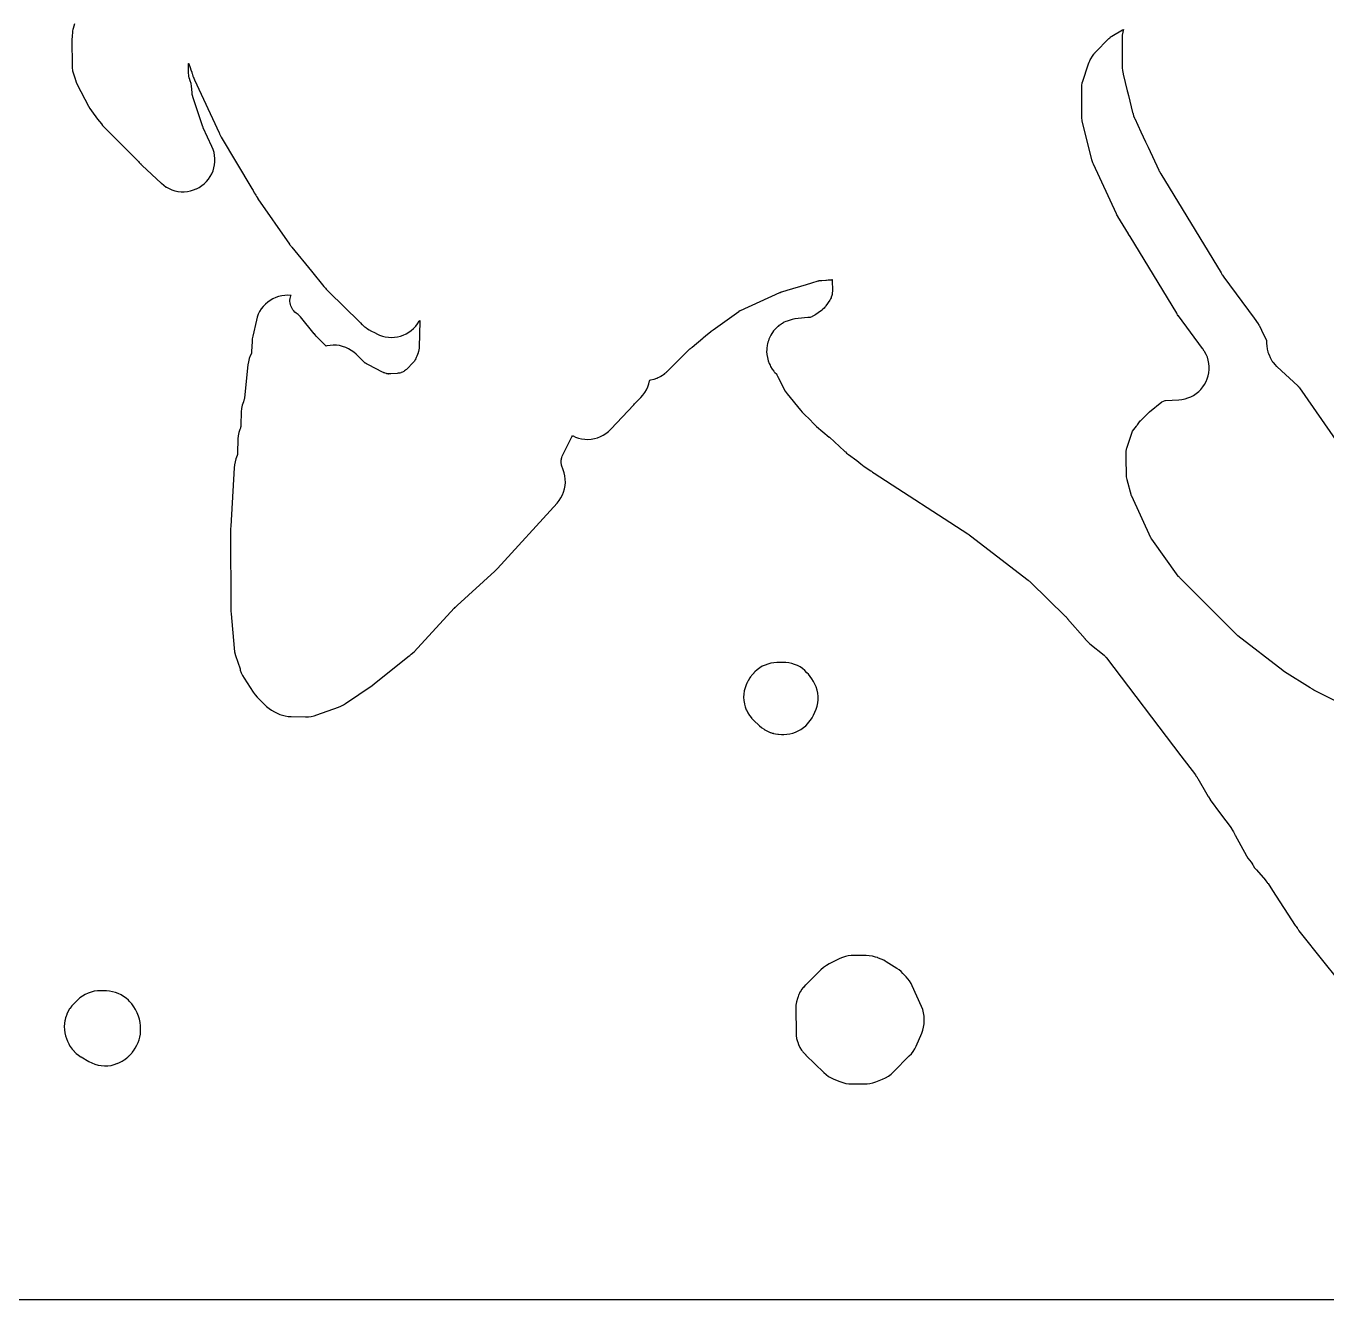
# Model space of a CAD drawing. Header units: millimetres. Extents: x 0 to 300, y 0 to 300.
# Drawn here: x 123.3 to 225.4, y 0 to 99.9 of the extents above; entities that cross this region are included whole.
import ezdxf

# ---------------------------------------------------------------- set-up
doc = ezdxf.new("R2010")
doc.units = ezdxf.units.MM
doc.layers.add('CUT', color=7, linetype='CONTINUOUS')

msp = doc.modelspace()

# ---------------------------------------------------------------- linework, layer by layer
at = {"layer": 'CUT'}
for points in [[(299.96, 299.94), (299.96, 0.06), (299.96, 0.05), (299.96, 0.02), (299.96, 0.01), (299.95, 0), (299.94, 0), (299.91, 0), (299.9, 0), (0.06, 0), (0.05, 0), (0.02, 0), (0.01, 0), (0.01, 0.01), (0, 0.01), (0, 0.02), (0, 0.05), (0, 0.06), (0, 299.94)], [(127.12, 100.1), (127.06, 99.91), (127.01, 99.72), (126.99, 99.66), (126.97, 99.53), (126.97, 99.52), (126.97, 99.51), (126.96, 99.49), (126.95, 99.44), (126.95, 99.41), (126.92, 99.16), (126.92, 99.05), (126.91, 98.92), (126.9, 98.71), (126.92, 96.93), (126.92, 96.92), (126.92, 96.9), (126.93, 96.67), (126.97, 96.41), (127.04, 96.17), (127.16, 95.79), (127.17, 95.75), (127.19, 95.69), (127.25, 95.51), (127.33, 95.34), (128.2, 93.64), (128.31, 93.45), (128.44, 93.26), (128.93, 92.62), (128.95, 92.59), (129.05, 92.46), (129.07, 92.42), (129.23, 92.25), (129.24, 92.24), (129.32, 92.13), (129.48, 91.95), (129.52, 91.92), (132.13, 89.29), (132.2, 89.22), (132.26, 89.15), (132.31, 89.11), (132.32, 89.1), (132.32, 89.09), (132.37, 89.04), (132.42, 88.99), (132.43, 88.98), (133.92, 87.59), (133.93, 87.59), (134.11, 87.43), (134.12, 87.43), (134.31, 87.29), (134.32, 87.29), (134.53, 87.17), (134.54, 87.17), (134.76, 87.08), (134.99, 87), (135, 87), (135.23, 86.95), (135.24, 86.95), (135.48, 86.92), (135.72, 86.92), (135.73, 86.92), (135.97, 86.94), (136.21, 86.99), (136.44, 87.06), (136.45, 87.06), (136.67, 87.15), (136.68, 87.15), (136.89, 87.26), (137.1, 87.4), (137.29, 87.55), (137.46, 87.72), (137.47, 87.72), (137.62, 87.91), (137.76, 88.11), (137.88, 88.33), (137.98, 88.55), (137.98, 88.56), (138.05, 88.79), (138.1, 89.03), (138.13, 89.27), (138.13, 89.28), (138.13, 89.52), (138.11, 89.77), (138.06, 90.01), (137.99, 90.24), (137.9, 90.47), (137.22, 91.94), (137.2, 91.99), (137.18, 92.02), (137.16, 92.1), (136.4, 94.37), (136.4, 94.39), (136.35, 94.54), (136.35, 94.55), (136.35, 94.57), (136.35, 94.63), (136.34, 94.68), (136.33, 94.97), (136.3, 95.19), (136.26, 95.41), (136.2, 95.63), (136.13, 95.81), (136.11, 95.84), (136.11, 95.87), (136.1, 95.88), (136.09, 95.94), (136.08, 96.04), (136.08, 96.09), (136.07, 96.2), (136.07, 96.97), (136.07, 96.99), (136.08, 96.97), (136.09, 96.96), (136.19, 96.66), (136.25, 96.48), (136.31, 96.3), (136.32, 96.26), (136.34, 96.19), (136.37, 96.1), (136.39, 96.05), (136.41, 95.98), (136.42, 95.97), (136.42, 95.96), (136.42, 95.95), (136.52, 95.69), (138.46, 91.53), (138.49, 91.48), (138.49, 91.47), (138.49, 91.46), (138.52, 91.4), (138.54, 91.36), (138.63, 91.2), (141.02, 87.17), (141.12, 87.01), (141.22, 86.83), (141.28, 86.74), (141.33, 86.66), (141.4, 86.54), (141.41, 86.52), (141.5, 86.38), (141.51, 86.37), (143.98, 82.81), (143.99, 82.79), (144.04, 82.72), (144.05, 82.71), (144.08, 82.68), (144.12, 82.63), (144.13, 82.61), (144.16, 82.57), (145.7, 80.69), (146.68, 79.49), (146.75, 79.41), (146.77, 79.39), (146.8, 79.36), (146.85, 79.29), (146.86, 79.29), (148.49, 77.68), (149.26, 76.92), (149.54, 76.64), (149.66, 76.52), (149.68, 76.5), (149.76, 76.43), (149.85, 76.35), (149.87, 76.33), (149.88, 76.33), (149.89, 76.32), (149.96, 76.27), (149.99, 76.25), (150, 76.24), (150.02, 76.23), (150.06, 76.2), (150.07, 76.19), (150.09, 76.17), (150.22, 76.1), (150.28, 76.07), (150.29, 76.06), (150.3, 76.05), (150.32, 76.04), (150.47, 75.97), (150.59, 75.91), (150.75, 75.83), (150.78, 75.81), (150.83, 75.78), (151.05, 75.68), (151.27, 75.6), (151.5, 75.55), (151.74, 75.51), (151.98, 75.5), (152.22, 75.51), (152.45, 75.55), (152.69, 75.6), (152.91, 75.68), (153.13, 75.78), (153.34, 75.9), (153.53, 76.04), (153.71, 76.2), (153.88, 76.37), (154.02, 76.56), (154.15, 76.76), (154.2, 76.83), (154.2, 76.77), (154.15, 74.74), (154.15, 74.68), (154.15, 74.65), (154.15, 74.6), (154.13, 74.54), (154.09, 74.37), (154.08, 74.35), (154.07, 74.29), (153.97, 74.02), (153.93, 73.91), (153.9, 73.84), (153.87, 73.78), (153.86, 73.75), (153.84, 73.73), (153.82, 73.7), (153.79, 73.64), (153.77, 73.62), (153.76, 73.6), (153.74, 73.58), (153.73, 73.57), (153.68, 73.52), (153.66, 73.5), (153.22, 73.04), (153.15, 72.98), (153.12, 72.95), (153.09, 72.93), (153.01, 72.87), (152.96, 72.83), (152.94, 72.82), (152.9, 72.8), (152.89, 72.8), (152.84, 72.77), (152.75, 72.74), (152.72, 72.73), (152.63, 72.7), (152.62, 72.7), (152.55, 72.68), (152.5, 72.68), (152.44, 72.67), (151.92, 72.63), (151.83, 72.63), (151.72, 72.64), (151.74, 72.63), (151.63, 72.65), (151.62, 72.65), (151.58, 72.66), (151.49, 72.69), (151.43, 72.71), (151.38, 72.73), (151.36, 72.74), (151.28, 72.78), (150.17, 73.34), (150.08, 73.39), (150.03, 73.42), (149.95, 73.47), (149.93, 73.49), (149.84, 73.56), (149.82, 73.58), (149.76, 73.63), (149.21, 74.17), (149.03, 74.34), (148.83, 74.48), (148.61, 74.61), (148.39, 74.71), (148.15, 74.79), (147.91, 74.85), (147.66, 74.88), (147.41, 74.89), (147.17, 74.87), (146.92, 74.83), (146.86, 74.81), (146.18, 75.49), (146.12, 75.55), (146.07, 75.6), (145.99, 75.69), (145.93, 75.77), (145.91, 75.79), (144.85, 77.1), (144.75, 77.21), (144.66, 77.29), (144.5, 77.41), (144.41, 77.48), (144.33, 77.57), (144.25, 77.66), (144.19, 77.76), (144.13, 77.86), (144.09, 77.97), (144.06, 78.08), (144.03, 78.2), (144.02, 78.31), (144.02, 78.43), (144.03, 78.55), (144.06, 78.66), (144.09, 78.77), (144.1, 78.79), (144.09, 78.79), (143.85, 78.8), (143.61, 78.79), (143.37, 78.76), (143.13, 78.7), (142.9, 78.62), (142.68, 78.52), (142.47, 78.4), (142.27, 78.26), (142.09, 78.1), (141.92, 77.92), (141.77, 77.73), (141.64, 77.53), (141.53, 77.31), (141.45, 77.08), (141.38, 76.85), (141.1, 75.6), (141.06, 75.39), (141.04, 75.18), (141, 74.4), (141, 74.27), (141, 74.26), (141, 74.25), (140.99, 74.23), (140.9, 74.06), (140.82, 73.83), (140.76, 73.59), (140.72, 73.35), (140.45, 70.75), (140.43, 70.63), (140.41, 70.58), (140.36, 70.45), (140.28, 70.19), (140.22, 69.92), (140.2, 69.65), (140.17, 68.62), (140.17, 68.59), (140.17, 68.56), (140.17, 68.55), (140.16, 68.5), (140.14, 68.43), (140.13, 68.39), (140.08, 68.28), (140.01, 68.04), (139.96, 67.79), (139.94, 67.54), (139.9, 66.43), (139.9, 66.38), (139.9, 66.34), (139.9, 66.33), (139.9, 66.32), (139.89, 66.29), (139.89, 66.28), (139.88, 66.25), (139.88, 66.24), (139.78, 65.97), (139.71, 65.74), (139.66, 65.51), (139.63, 65.27), (139.37, 60.7), (139.36, 60.49), (139.39, 54.05), (139.39, 54.02), (139.4, 53.81), (139.63, 51.13), (139.67, 50.84), (139.75, 50.56), (140.1, 49.5), (140.12, 49.41), (140.2, 49.18), (140.3, 48.97), (140.42, 48.76), (141.12, 47.68), (141.28, 47.47), (141.45, 47.27), (141.46, 47.26), (141.5, 47.22), (142.19, 46.56), (142.38, 46.4), (142.58, 46.26), (142.8, 46.13), (143.02, 46.02), (143.23, 45.93), (143.44, 45.86), (143.65, 45.81), (143.87, 45.77), (144.1, 45.76), (145.24, 45.74), (145.46, 45.75), (145.69, 45.77), (145.91, 45.82), (146.12, 45.89), (147.82, 46.5), (148.02, 46.58), (148.21, 46.67), (148.38, 46.78), (150.47, 48.2), (150.63, 48.32), (153.27, 50.44), (153.3, 50.46), (153.42, 50.55), (153.44, 50.57), (153.53, 50.64), (153.75, 50.84), (156.89, 54.25), (156.91, 54.27), (156.92, 54.27), (156.99, 54.33), (157.01, 54.35), (157.09, 54.42), (157.13, 54.46), (160.08, 57.17), (160.16, 57.24), (160.22, 57.3), (160.3, 57.38), (164.98, 62.5), (165.14, 62.7), (165.28, 62.91), (165.4, 63.14), (165.49, 63.37), (165.56, 63.62), (165.61, 63.87), (165.63, 64.12), (165.62, 64.38), (165.59, 64.63), (165.53, 64.88), (165.45, 65.12), (165.39, 65.27), (165.37, 65.31), (165.34, 65.39), (165.34, 65.41), (165.32, 65.47), (165.32, 65.49), (165.32, 65.52), (165.3, 65.66), (165.29, 65.72), (165.29, 65.77), (165.3, 65.88), (165.31, 65.95), (165.32, 65.98), (165.32, 65.99), (165.35, 66.09), (165.38, 66.18), (165.4, 66.23), (165.41, 66.24), (166.14, 67.7), (166.18, 67.78), (166.18, 67.79), (166.19, 67.79), (166.2, 67.79), (166.23, 67.77), (166.42, 67.68), (166.66, 67.6), (166.9, 67.54), (167.15, 67.51), (167.4, 67.5), (167.65, 67.52), (167.9, 67.56), (168.14, 67.63), (168.38, 67.72), (168.6, 67.83), (168.81, 67.96), (169.01, 68.12), (169.19, 68.29), (170.99, 70.22), (171.04, 70.28), (171.06, 70.3), (171.55, 70.79), (171.71, 70.98), (171.86, 71.18), (171.99, 71.39), (172.09, 71.61), (172.18, 71.85), (172.23, 72.09), (172.24, 72.14), (172.34, 72.16), (172.57, 72.22), (172.59, 72.23), (172.8, 72.3), (172.81, 72.3), (172.82, 72.31), (172.83, 72.31), (172.85, 72.32), (172.86, 72.32), (172.88, 72.33), (172.9, 72.34), (173.03, 72.4), (173.03, 72.41), (173.04, 72.41), (173.06, 72.42), (173.08, 72.43), (173.09, 72.44), (173.11, 72.45), (173.24, 72.53), (173.25, 72.54), (173.26, 72.54), (173.29, 72.56), (173.33, 72.59), (173.44, 72.67), (173.44, 72.68), (173.45, 72.68), (173.49, 72.72), (173.52, 72.75), (173.53, 72.75), (173.62, 72.83), (173.62, 72.84), (173.63, 72.85), (175.34, 74.55), (175.39, 74.59), (175.4, 74.6), (175.41, 74.61), (175.43, 74.62), (175.43, 74.63), (175.44, 74.63), (175.45, 74.64), (175.46, 74.65), (175.47, 74.66), (175.51, 74.69), (175.56, 74.72), (176.4, 75.43), (176.47, 75.49), (176.61, 75.61), (177.03, 75.96), (177.06, 75.98), (177.07, 75.98), (177.08, 75.99), (177.1, 76.01), (177.11, 76.02), (177.12, 76.02), (177.13, 76.03), (177.14, 76.04), (177.22, 76.09), (179.24, 77.54), (179.25, 77.55), (179.26, 77.56), (179.27, 77.57), (179.28, 77.57), (179.29, 77.58), (179.3, 77.59), (179.32, 77.6), (179.35, 77.61), (179.37, 77.62), (182.45, 79.02), (182.46, 79.02), (182.49, 79.03), (182.51, 79.04), (182.52, 79.05), (182.53, 79.05), (182.54, 79.05), (182.55, 79.06), (182.57, 79.07), (182.59, 79.07), (182.62, 79.08), (183.02, 79.2), (184.54, 79.66), (184.95, 79.78), (185.45, 79.93), (185.46, 79.93), (185.47, 79.94), (185.48, 79.94), (185.49, 79.94), (185.5, 79.94), (185.51, 79.94), (185.51, 79.95), (185.52, 79.95), (185.55, 79.95), (185.56, 79.95), (185.58, 79.95), (185.67, 79.95), (185.68, 79.95), (185.73, 79.96), (185.75, 79.96), (186.05, 79.98), (186.12, 79.99), (186.23, 80), (186.24, 80), (186.52, 80.02), (186.53, 80.03), (186.54, 80.03), (186.55, 80.03), (186.56, 80.02), (186.56, 80.01), (186.56, 80), (186.57, 79.13), (186.56, 78.99), (186.56, 78.9), (186.55, 78.85), (186.53, 78.79), (186.54, 78.79), (186.49, 78.66), (186.48, 78.63), (186.47, 78.6), (186.43, 78.53), (186.37, 78.42), (186.07, 77.97), (186.04, 77.92), (185.99, 77.86), (185.94, 77.8), (185.93, 77.78), (185.92, 77.78), (185.81, 77.69), (185.76, 77.64), (185.64, 77.55), (185.27, 77.29), (185.19, 77.24), (185.15, 77.22), (185.1, 77.19), (185.04, 77.16), (184.99, 77.13), (184.95, 77.12), (184.89, 77.09), (184.88, 77.09), (184.83, 77.07), (184.82, 77.07), (184.8, 77.07), (184.77, 77.06), (184.74, 77.06), (184.64, 77.05), (183.9, 76.99), (183.66, 76.96), (183.62, 76.95), (183.43, 76.91), (183.25, 76.86), (183.02, 76.78), (182.93, 76.74), (182.79, 76.68), (182.72, 76.64), (182.7, 76.63), (182.67, 76.61), (182.66, 76.6), (182.65, 76.6), (182.58, 76.56), (182.57, 76.55), (182.56, 76.54), (182.53, 76.52), (182.49, 76.5), (182.46, 76.47), (182.44, 76.46), (182.42, 76.45), (182.38, 76.42), (182.31, 76.36), (182.3, 76.35), (182.28, 76.33), (182.26, 76.32), (182.2, 76.26), (182.16, 76.22), (182.12, 76.18), (182.03, 76.08), (181.95, 76), (181.88, 75.89), (181.81, 75.8), (181.75, 75.68), (181.69, 75.58), (181.64, 75.47), (181.59, 75.36), (181.55, 75.24), (181.51, 75.13), (181.48, 75), (181.45, 74.89), (181.42, 74.64), (181.42, 74.52), (181.41, 74.4), (181.43, 74.15), (181.47, 73.91), (181.53, 73.67), (181.62, 73.44), (181.68, 73.33), (181.69, 73.31), (181.73, 73.22), (181.86, 73.01), (181.98, 72.86), (182.01, 72.81), (182.07, 72.74), (182.18, 72.63), (182.18, 72.62), (182.19, 72.61), (182.19, 72.6), (182.2, 72.6), (182.21, 72.59), (182.22, 72.58), (182.22, 72.57), (182.27, 72.47), (182.29, 72.44), (182.3, 72.41), (182.32, 72.38), (182.74, 71.52), (182.87, 71.29), (183.03, 71.08), (184.07, 69.78), (184.19, 69.63), (184.33, 69.5), (184.83, 69.04), (185.07, 68.77), (185.33, 68.52), (186.32, 67.68), (186.33, 67.67), (186.34, 67.66), (187.52, 66.58), (187.54, 66.56), (187.6, 66.51), (187.68, 66.43), (187.83, 66.32), (188.48, 65.84), (188.8, 65.57), (189.06, 65.37), (189.59, 65.03), (189.63, 65), (189.72, 64.93), (189.84, 64.84), (197.19, 60.09), (197.23, 60.06), (197.27, 60.04), (197.28, 60.03), (197.3, 60.01), (197.31, 60.01), (197.42, 59.94), (201.94, 56.45), (201.96, 56.43), (201.99, 56.41), (202.03, 56.37), (202.11, 56.31), (204.86, 53.62), (204.87, 53.62), (204.91, 53.57), (204.95, 53.53), (204.95, 53.52), (205.01, 53.44), (205.02, 53.43), (206.4, 51.85), (206.41, 51.83), (206.53, 51.7), (206.56, 51.67), (206.58, 51.65), (206.59, 51.64), (206.78, 51.47), (207.9, 50.57), (207.93, 50.55), (207.95, 50.53), (207.95, 50.52), (207.98, 50.48), (207.99, 50.47), (208.02, 50.43), (208.04, 50.41), (208.05, 50.39), (208.08, 50.36), (213.92, 42.68), (215.06, 41.18), (215.1, 41.12), (215.18, 41.01), (215.2, 40.97), (215.22, 40.94), (215.24, 40.91), (215.95, 39.67), (216.06, 39.48), (216.07, 39.45), (216.21, 39.25), (216.21, 39.24), (217.03, 38.13), (217.85, 37.02), (217.85, 37.01), (217.91, 36.92), (217.92, 36.91), (217.93, 36.89), (217.94, 36.88), (218.03, 36.73), (218.12, 36.57), (218.15, 36.52), (218.16, 36.49), (218.18, 36.46), (219.07, 34.84), (219.18, 34.66), (219.3, 34.5), (219.42, 34.35), (219.43, 34.34), (219.44, 34.33), (219.47, 34.27), (219.48, 34.25), (219.56, 34.12), (219.59, 34.07), (219.7, 33.89), (219.84, 33.73), (220.55, 32.92), (220.56, 32.9), (220.58, 32.88), (220.66, 32.78), (220.67, 32.77), (220.68, 32.76), (220.69, 32.75), (220.69, 32.74), (220.72, 32.7), (220.75, 32.66), (221.1, 32.12), (222.88, 29.38), (222.93, 29.32), (223.03, 29.18), (223.05, 29.15), (223.06, 29.14), (223.08, 29.11), (223.18, 28.96), (225.14, 26.49), (226.1, 25.28)], [(230.79, 44.62), (224.35, 47.83), (224.27, 47.88), (224.23, 47.9), (224.06, 48), (222.05, 49.27), (221.95, 49.34), (221.92, 49.37), (218.38, 52.1), (218.34, 52.13), (213.82, 56.65), (213.8, 56.68), (213.76, 56.72), (213.75, 56.72), (213.74, 56.73), (213.73, 56.74), (213.73, 56.75), (213.71, 56.77), (213.71, 56.78), (211.64, 59.66), (211.63, 59.67), (211.62, 59.68), (211.6, 59.71), (211.59, 59.73), (211.59, 59.74), (211.58, 59.75), (211.57, 59.77), (210.06, 63.04), (210.05, 63.06), (210.05, 63.07), (209.71, 64.33), (209.71, 64.34), (209.66, 64.57), (209.66, 64.59), (209.66, 64.62), (209.61, 66.1), (209.61, 66.48), (209.62, 66.57), (209.68, 66.84), (209.69, 66.86), (209.7, 66.88), (210.13, 68.14), (210.42, 68.53), (210.46, 68.58), (210.5, 68.64), (210.73, 68.95), (210.74, 68.96), (211.44, 69.65), (212.43, 70.44), (212.69, 70.55), (212.72, 70.55), (213.75, 70.6), (214, 70.63), (214.24, 70.67), (214.47, 70.75), (214.7, 70.84), (214.91, 70.95), (215.12, 71.09), (215.31, 71.25), (215.48, 71.42), (215.64, 71.61), (215.77, 71.81), (215.89, 72.03), (215.98, 72.25), (216.05, 72.49), (216.1, 72.73), (216.13, 72.97), (216.13, 73.22), (216.1, 73.46), (216.06, 73.7), (215.99, 73.94), (215.89, 74.16), (215.78, 74.38), (215.75, 74.42), (215.64, 74.59), (215.61, 74.63), (213.72, 77.19), (213.71, 77.2), (213.66, 77.28), (213.63, 77.33), (213.62, 77.34), (213.62, 77.35), (213.6, 77.38), (213.59, 77.4), (209.93, 83.4), (209.81, 83.6), (209.81, 83.61), (208.96, 84.99), (208.96, 85), (208.93, 85.04), (208.9, 85.1), (208.86, 85.18), (207.05, 89.08), (207.01, 89.18), (207, 89.2), (206.98, 89.26), (206.95, 89.35), (206.93, 89.42), (206.92, 89.45), (206.18, 92.45), (206.18, 92.46), (206.17, 92.47), (206.17, 92.48), (206.16, 92.57), (206.15, 92.67), (206.15, 92.7), (206.15, 92.71), (206.14, 95.08), (206.15, 95.19), (206.15, 95.26), (206.15, 95.28), (206.15, 95.31), (206.17, 95.4), (206.17, 95.44), (206.18, 95.46), (206.18, 95.48), (206.2, 95.52), (206.67, 96.96), (206.71, 97.09), (206.76, 97.18), (206.77, 97.2), (206.8, 97.26), (207.03, 97.63), (207.04, 97.64), (207.08, 97.7), (207.1, 97.74), (207.14, 97.78), (207.14, 97.79), (207.18, 97.82), (207.19, 97.84), (208.27, 98.94), (208.33, 99), (208.36, 99.03), (208.38, 99.04), (208.4, 99.06), (208.46, 99.09), (208.5, 99.12), (209.33, 99.61), (209.4, 99.64), (209.35, 99.46), (209.35, 99.44), (209.31, 99.2), (209.31, 99.18), (209.3, 98.93), (209.31, 96.77), (209.31, 96.75), (209.31, 96.73), (209.31, 96.68), (209.32, 96.63), (209.32, 96.62), (209.33, 96.47), (209.33, 96.44), (209.38, 96.18), (209.38, 96.17), (209.38, 96.14), (209.7, 94.85), (209.73, 94.75), (209.8, 94.47), (210.13, 93.15), (210.14, 93.11), (210.16, 93.04), (210.17, 93.01), (210.18, 92.98), (210.19, 92.92), (210.2, 92.9), (210.21, 92.89), (210.21, 92.88), (210.28, 92.7), (210.3, 92.66), (210.78, 91.62), (211.15, 90.84), (211.35, 90.41), (212.18, 88.62), (212.18, 88.61), (212.19, 88.59), (212.22, 88.53), (212.24, 88.5), (212.25, 88.49), (212.27, 88.45), (212.27, 88.44), (212.28, 88.42), (212.29, 88.41), (212.31, 88.37), (212.32, 88.35), (212.33, 88.34), (217.07, 80.57), (217.1, 80.51), (217.12, 80.47), (217.14, 80.44), (217.16, 80.41), (217.17, 80.39), (217.28, 80.23), (217.29, 80.22), (219.66, 77), (219.98, 76.57), (219.98, 76.56), (219.99, 76.55), (219.99, 76.54), (220, 76.53), (220.01, 76.52), (220.02, 76.5), (220.02, 76.49), (220.03, 76.48), (220.04, 76.47), (220.07, 76.41), (220.24, 76.07), (220.59, 75.36), (220.59, 75.35), (220.6, 75.33), (220.61, 75.31), (220.62, 75.28), (220.63, 75.27), (220.63, 75.26), (220.63, 75.25), (220.63, 75.24), (220.63, 75.22), (220.64, 75.02), (220.66, 74.84), (220.66, 74.8), (220.69, 74.6), (220.69, 74.58), (220.74, 74.37), (220.74, 74.35), (220.78, 74.23), (220.8, 74.19), (220.81, 74.17), (220.81, 74.16), (220.81, 74.15), (220.82, 74.13), (220.83, 74.12), (220.91, 73.93), (220.91, 73.92), (221.02, 73.72), (221.06, 73.66), (221.08, 73.64), (221.09, 73.62), (221.11, 73.59), (221.15, 73.53), (221.3, 73.35), (221.3, 73.34), (221.39, 73.25), (221.41, 73.23), (221.43, 73.22), (221.46, 73.19), (221.47, 73.18), (223.1, 71.69), (223.1, 71.68), (223.12, 71.67), (223.13, 71.66), (223.13, 71.65), (223.14, 71.64), (223.18, 71.6), (223.19, 71.58), (223.22, 71.54), (228.87, 63.42)]]:
    msp.add_lwpolyline(points, dxfattribs=at)
for points in [[(179.68, 46.74), (179.73, 46.52), (179.82, 46.29), (179.83, 46.28), (179.93, 46.06), (180.07, 45.85), (180.22, 45.66), (180.23, 45.65), (180.24, 45.64), (180.39, 45.48), (180.4, 45.46), (180.84, 45.05), (180.86, 45.03), (181.02, 44.9), (181.04, 44.88), (181.22, 44.76), (181.23, 44.75), (181.37, 44.67), (181.42, 44.64), (181.43, 44.63), (181.44, 44.63), (181.64, 44.54), (181.65, 44.53), (181.68, 44.52), (181.71, 44.52), (181.73, 44.51), (181.79, 44.49), (181.86, 44.46), (181.87, 44.46), (181.91, 44.45), (181.92, 44.45), (181.96, 44.44), (181.97, 44.44), (182.1, 44.4), (182.3, 44.37), (182.33, 44.37), (182.34, 44.37), (182.57, 44.36), (182.76, 44.36), (183, 44.37), (183.23, 44.4), (183.46, 44.46), (183.68, 44.54), (183.9, 44.63), (184.1, 44.75), (184.3, 44.89), (184.48, 45.04), (184.64, 45.21), (184.71, 45.29), (184.85, 45.47), (184.98, 45.66), (185.08, 45.86), (185.2, 46.11), (185.3, 46.34), (185.38, 46.58), (185.42, 46.83), (185.45, 47.08), (185.45, 47.34), (185.42, 47.59), (185.37, 47.84), (185.29, 48.08), (185.19, 48.31), (185.09, 48.51), (184.97, 48.71), (184.84, 48.9), (184.69, 49.08), (184.58, 49.2), (184.42, 49.37), (184.23, 49.52), (184.04, 49.65), (183.83, 49.76), (183.61, 49.85), (183.39, 49.92), (183.16, 49.97), (182.92, 50), (182.69, 50.01), (182.22, 50), (181.98, 49.98), (181.74, 49.94), (181.51, 49.88), (181.29, 49.8), (181.07, 49.7), (180.87, 49.57), (180.68, 49.43), (180.5, 49.27), (180.41, 49.18), (180.4, 49.17), (180.32, 49.08), (180.24, 48.99), (180.23, 48.98), (180.2, 48.93), (180.19, 48.92), (180.17, 48.9), (180.16, 48.88), (180.1, 48.8), (180.08, 48.76), (179.98, 48.6), (179.97, 48.58), (179.96, 48.56), (179.94, 48.53), (179.92, 48.49), (179.88, 48.41), (179.87, 48.39), (179.81, 48.26), (179.72, 48.02), (179.66, 47.77), (179.62, 47.52), (179.61, 47.27), (179.62, 47.02), (179.67, 46.77)], [(184.48, 19.23), (184.5, 19.21), (185.91, 17.84), (186.09, 17.68), (186.28, 17.54), (186.48, 17.42), (186.7, 17.32), (187.16, 17.13), (187.39, 17.05), (187.62, 16.99), (187.87, 16.95), (188.11, 16.94), (189.06, 16.94), (189.29, 16.95), (189.52, 16.98), (189.75, 17.04), (189.97, 17.11), (190.51, 17.32), (190.74, 17.43), (190.97, 17.56), (191.18, 17.71), (191.37, 17.89), (192.61, 19.14), (192.77, 19.31), (192.91, 19.5), (193.03, 19.7), (193.14, 19.91), (193.58, 20.93), (193.66, 21.17), (193.73, 21.41), (193.77, 21.67), (193.78, 21.92), (193.78, 22.01), (193.77, 22.27), (193.72, 22.53), (193.66, 22.79), (193.56, 23.03), (192.84, 24.64), (192.75, 24.83), (192.63, 25.02), (192.5, 25.19), (192.36, 25.35), (192.11, 25.61), (191.96, 25.76), (191.8, 25.89), (191.62, 26.01), (190.8, 26.51), (190.71, 26.57), (190.6, 26.64), (190.4, 26.74), (190.18, 26.82), (190.15, 26.83), (190.11, 26.85), (189.95, 26.9), (189.71, 26.96), (189.47, 27), (189.23, 27.01), (188.28, 27.02), (188.04, 27.01), (187.81, 26.98), (187.59, 26.93), (187.37, 26.86), (187.15, 26.77), (186.33, 26.37), (186.1, 26.23), (185.87, 26.08), (185.67, 25.9), (184.46, 24.7), (184.45, 24.69), (184.3, 24.52), (184.29, 24.51), (184.16, 24.34), (184.15, 24.33), (184.04, 24.14), (184.03, 24.13), (183.93, 23.93), (183.92, 23.92), (183.85, 23.71), (183.84, 23.7), (183.83, 23.67), (183.83, 23.65), (183.75, 23.39), (183.71, 23.11), (183.7, 22.83), (183.72, 20.99), (183.73, 20.75), (183.77, 20.5), (183.84, 20.27), (183.86, 20.23), (183.92, 20.03), (184.03, 19.81), (184.16, 19.6), (184.18, 19.58), (184.2, 19.55), (184.22, 19.52), (184.23, 19.51), (184.26, 19.47), (184.31, 19.41), (184.33, 19.38)], [(127.43, 19.2), (127.44, 19.19), (127.46, 19.18), (127.48, 19.17), (127.49, 19.16), (127.62, 19.07), (127.65, 19.06), (128.25, 18.7), (128.48, 18.59), (128.72, 18.49), (128.96, 18.42), (129.21, 18.38), (129.47, 18.36), (129.72, 18.37), (129.98, 18.4), (130.22, 18.46), (130.43, 18.54), (130.47, 18.55), (130.65, 18.63), (130.7, 18.65), (130.79, 18.7), (130.85, 18.73), (131.01, 18.83), (131.06, 18.86), (131.22, 18.98), (131.25, 19), (131.3, 19.05), (131.32, 19.07), (131.34, 19.09), (131.36, 19.11), (131.41, 19.14), (131.43, 19.17), (131.56, 19.31), (131.58, 19.33), (131.6, 19.35), (131.65, 19.41), (131.74, 19.53), (131.74, 19.54), (131.87, 19.75), (132, 19.99), (132.1, 20.19), (132.18, 20.41), (132.24, 20.62), (132.28, 20.85), (132.3, 21.07), (132.3, 21.3), (132.29, 21.51), (132.26, 21.77), (132.21, 22.02), (132.13, 22.27), (132.03, 22.51), (131.9, 22.77), (131.76, 23), (131.61, 23.22), (131.43, 23.42), (131.34, 23.51), (131.16, 23.67), (130.97, 23.81), (130.77, 23.94), (130.55, 24.04), (130.33, 24.12), (130.1, 24.18), (129.86, 24.22), (129.63, 24.24), (129.62, 24.24), (129.18, 24.25), (129.17, 24.25), (129.16, 24.25), (128.92, 24.24), (128.91, 24.24), (128.67, 24.21), (128.66, 24.21), (128.43, 24.15), (128.42, 24.15), (128.19, 24.07), (128.18, 24.07), (127.96, 23.96), (127.95, 23.96), (127.74, 23.84), (127.73, 23.84), (127.54, 23.69), (127.53, 23.69), (127.35, 23.52), (127.34, 23.52), (127.05, 23.23), (127.04, 23.21), (126.89, 23.05), (126.88, 23.03), (126.74, 22.85), (126.73, 22.83), (126.61, 22.64), (126.51, 22.42), (126.5, 22.4), (126.43, 22.18), (126.42, 22.17), (126.37, 21.95), (126.36, 21.93), (126.32, 21.69), (126.31, 21.45), (126.32, 21.2), (126.36, 20.96), (126.42, 20.72), (126.48, 20.52), (126.56, 20.3), (126.66, 20.08), (126.67, 20.07), (126.78, 19.87), (126.92, 19.68), (127.08, 19.51), (127.08, 19.5), (127.25, 19.33)]]:
    msp.add_lwpolyline(points, close=True, dxfattribs=at)

doc.saveas('drawing.dxf')
